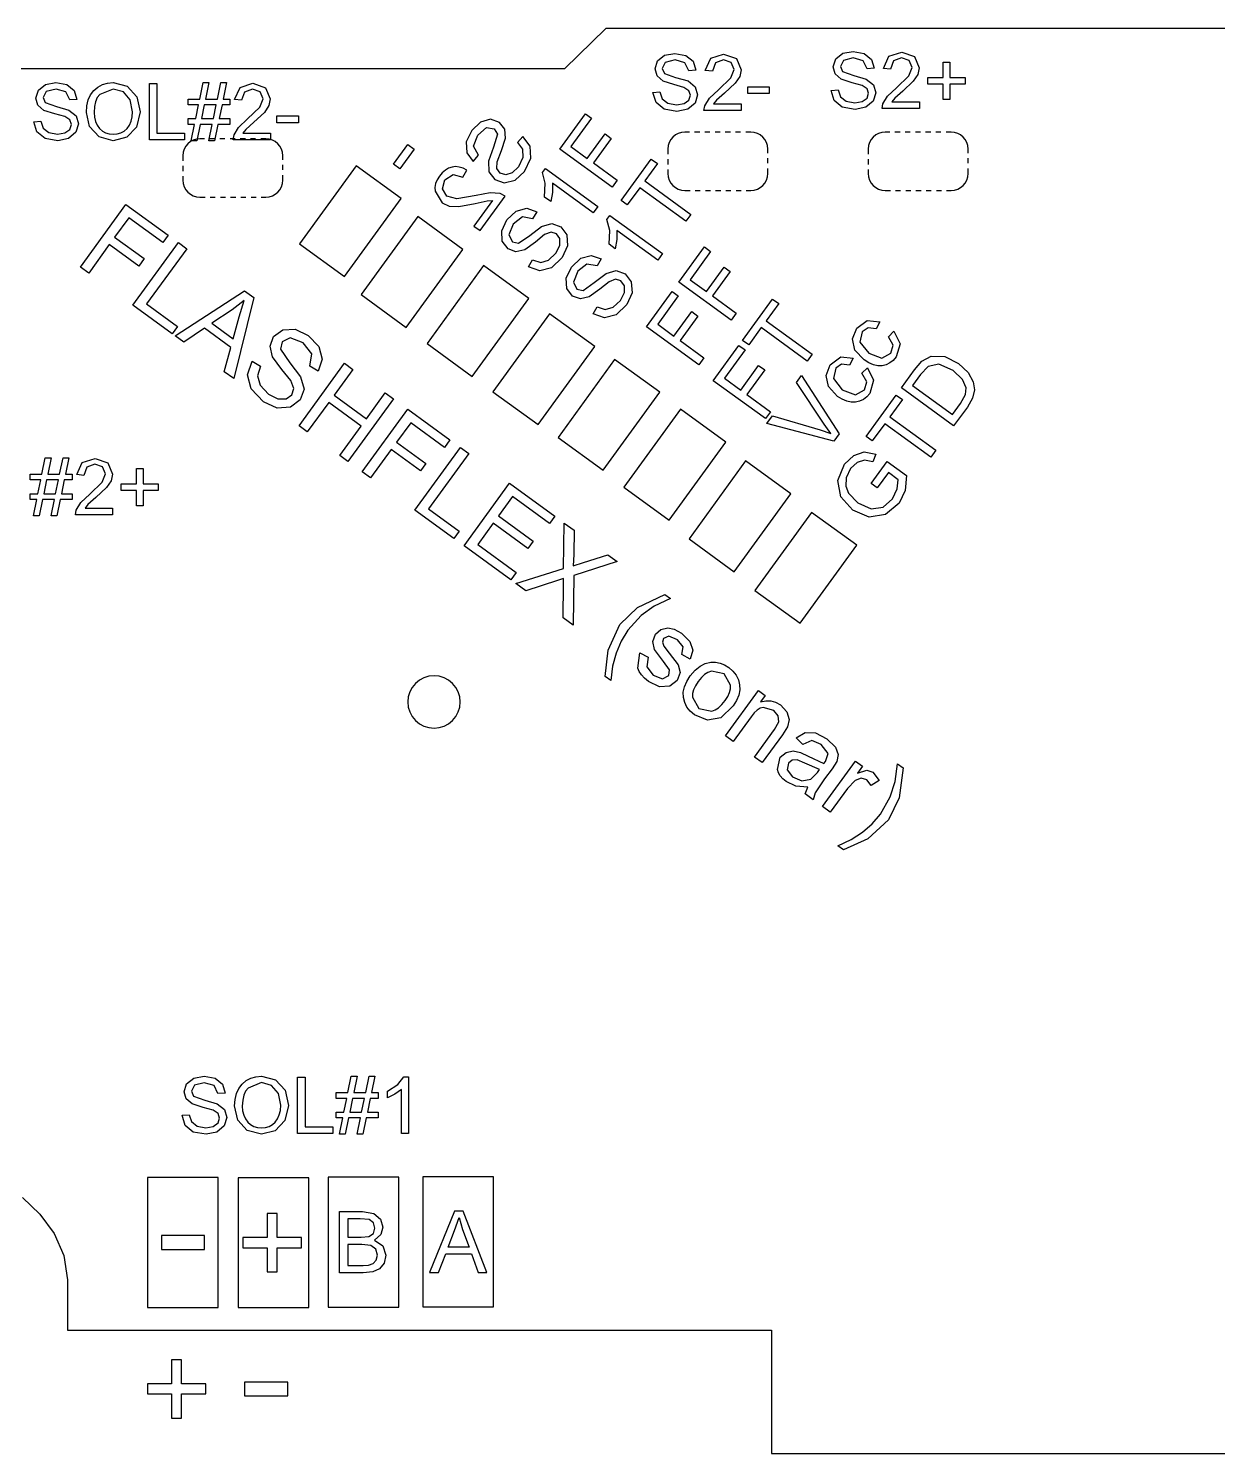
# Model space of a CAD drawing. Extents: x -47.9 to 47.9, y -14.2 to 14.3.
# Drawn here: x -35.06 to -11.8, y -14.2 to 13.67 of the extents above; entities that cross this region are included whole.
import ezdxf

# ---------------------------------------------------------------- set-up
doc = ezdxf.new("R2010")
doc.units = 0
for name, pattern in [('NEW_LINE1', [0.2, 0.1, -0.1]), ('NEW_LINE5', [0.2, 0.1, -0.1]), ('NEW_LINE6', [0.2, 0.1, -0.1])]:
    doc.linetypes.add(name, pattern=pattern)
doc.layers.add('CAPA_1', color=7, linetype='CONTINUOUS')

msp = doc.modelspace()

# ---------------------------------------------------------------- linework, layer by layer
at = {"layer": 'CAPA_1', "color": 251}
for points in [[(16.6645, 13.6663), (-23.7652, 13.6663), (-24.576, 12.8772), (-41.6056, 12.8772)], [(-35.1718, -9.1869), (-34.8352, -9.514), (-34.5559, -9.8958), (-34.3653, -10.3258), (-34.2947, -10.7974), (-34.2947, -11.7863), (-20.5259, -11.7863), (-20.5259, -14.1952), (43.7754, -14.1952)]]:
    msp.add_lwpolyline(points, dxfattribs=at)
at = {"layer": 'CAPA_1', "color": 254}
for points in [[(-22.8431, 12.4153), (-22.7065, 12.4276), (-22.6612, 12.2915), (-22.5507, 12.2056), (-22.3821, 12.1728), (-22.2353, 12.1976), (-22.1406, 12.2659), (-22.1094, 12.3601), (-22.1393, 12.4501), (-22.2383, 12.5148), (-22.434, 12.5683), (-22.6461, 12.6369), (-22.763, 12.7394), (-22.8017, 12.8763), (-22.7543, 13.0321), (-22.6164, 13.1421), (-22.4149, 13.1797), (-22.1995, 13.1403), (-22.0559, 13.0244), (-22.002, 12.8512), (-22.1416, 12.8405), (-22.2176, 12.9976), (-22.4092, 13.0508), (-22.6016, 13.0024), (-22.662, 12.8858), (-22.6193, 12.7883), (-22.4, 12.71), (-22.1567, 12.6399), (-22.0153, 12.5281), (-21.9697, 12.3723), (-22.0199, 12.2073), (-22.1639, 12.0869), (-22.3755, 12.0439), (-22.6249, 12.0874), (-22.7827, 12.2181), (-22.8431, 12.4153)], [(-21.1178, 12.1912), (-21.1178, 12.0623), (-21.8454, 12.0623), (-21.8295, 12.1562), (-21.7397, 12.3023), (-21.5632, 12.468), (-21.3212, 12.7008), (-21.2575, 12.8635), (-21.3151, 12.9988), (-21.4652, 13.0538), (-21.6218, 12.9955), (-21.6812, 12.8344), (-21.8193, 12.8482), (-21.7121, 13.0845), (-21.4622, 13.1659), (-21.2117, 13.0781), (-21.1194, 12.8604), (-21.1465, 12.7307), (-21.236, 12.5962), (-21.444, 12.4028), (-21.6003, 12.2644), (-21.6574, 12.1912), (-21.1178, 12.1912)], [(-19.3574, 12.4542), (-19.2208, 12.4665), (-19.1755, 12.3304), (-19.065, 12.2445), (-18.8964, 12.2117), (-18.7496, 12.2365), (-18.6549, 12.3048), (-18.6237, 12.399), (-18.6536, 12.489), (-18.7526, 12.5537), (-18.9483, 12.6072), (-19.1604, 12.6758), (-19.2773, 12.7783), (-19.316, 12.9152), (-19.2686, 13.071), (-19.1307, 13.181), (-18.9292, 13.2186), (-18.7138, 13.1792), (-18.5702, 13.0633), (-18.5163, 12.8901), (-18.6559, 12.8794), (-18.7319, 13.0365), (-18.9235, 13.0897), (-19.1159, 13.0413), (-19.1763, 12.9247), (-19.1336, 12.8272), (-18.9143, 12.7489), (-18.671, 12.6788), (-18.5296, 12.567), (-18.484, 12.4112), (-18.5342, 12.2462), (-18.6782, 12.1258), (-18.8898, 12.0828), (-19.1392, 12.1263), (-19.297, 12.257), (-19.3574, 12.4542)], [(-17.6321, 12.2301), (-17.6321, 12.1012), (-18.3597, 12.1012), (-18.3438, 12.1951), (-18.254, 12.3412), (-18.0775, 12.5069), (-17.8355, 12.7397), (-17.7718, 12.9024), (-17.8294, 13.0377), (-17.9795, 13.0927), (-18.1361, 13.0344), (-18.1955, 12.8733), (-18.3336, 12.8871), (-18.2264, 13.1234), (-17.9765, 13.2048), (-17.726, 13.117), (-17.6337, 12.8993), (-17.6608, 12.7696), (-17.7503, 12.6351), (-17.9583, 12.4417), (-18.1146, 12.3033), (-18.1717, 12.2301), (-17.6321, 12.2301)], [(-17.1652, 12.2792), (-17.1652, 12.5801), (-17.4645, 12.5801), (-17.4645, 12.706), (-17.1652, 12.706), (-17.1652, 13.0053), (-17.0378, 13.0053), (-17.0378, 12.706), (-16.7385, 12.706), (-16.7385, 12.5801), (-17.0378, 12.5801), (-17.0378, 12.2792), (-17.1652, 12.2792)], [(-34.9525, 11.8442), (-34.8159, 11.8565), (-34.7706, 11.7204), (-34.6601, 11.6345), (-34.4915, 11.6017), (-34.3447, 11.6265), (-34.25, 11.6948), (-34.2188, 11.789), (-34.2487, 11.879), (-34.3477, 11.9437), (-34.5434, 11.9972), (-34.7555, 12.0658), (-34.8724, 12.1683), (-34.9111, 12.3052), (-34.8637, 12.461), (-34.7258, 12.571), (-34.5243, 12.6086), (-34.3089, 12.5692), (-34.1653, 12.4533), (-34.1114, 12.2801), (-34.251, 12.2694), (-34.327, 12.4265), (-34.5186, 12.4797), (-34.711, 12.4313), (-34.7714, 12.3147), (-34.7287, 12.2172), (-34.5094, 12.1389), (-34.2661, 12.0688), (-34.1247, 11.957), (-34.0791, 11.8012), (-34.1293, 11.6362), (-34.2733, 11.5158), (-34.4849, 11.4728), (-34.7343, 11.5163), (-34.8921, 11.647), (-34.9525, 11.8442)], [(-33.9256, 12.0261), (-33.9164, 12.1553), (-33.8888, 12.2698), (-33.8428, 12.3694), (-33.7785, 12.4541), (-33.6997, 12.5217), (-33.6103, 12.57), (-33.5101, 12.599), (-33.3992, 12.6086), (-33.1247, 12.536), (-32.9384, 12.3333), (-32.8742, 12.0389), (-32.9418, 11.7401), (-33.1328, 11.5406), (-33.3999, 11.4728), (-33.6775, 11.5477), (-33.8627, 11.7521), (-33.9256, 12.0261)], [(-32.6934, 11.4912), (-32.6934, 12.5902), (-32.5475, 12.5902), (-32.5475, 11.6201), (-32.0073, 11.6201), (-32.0073, 11.4912), (-32.6934, 11.4912)], [(-31.875, 11.4728), (-31.8097, 11.792), (-31.9364, 11.792), (-31.9364, 11.9041), (-31.787, 11.9041), (-31.7314, 12.1758), (-31.9364, 12.1758), (-31.9364, 12.2878), (-31.7087, 12.2878), (-31.6432, 12.6086), (-31.5306, 12.6086), (-31.5961, 12.2878), (-31.362, 12.2878), (-31.2966, 12.6086), (-31.1842, 12.6086), (-31.2497, 12.2878), (-31.1198, 12.2878), (-31.1198, 12.1758), (-31.2725, 12.1758), (-31.328, 11.9041), (-31.1198, 11.9041), (-31.1198, 11.792), (-31.3508, 11.792), (-31.416, 11.4728), (-31.5286, 11.4728), (-31.4633, 11.792), (-31.6974, 11.792), (-31.7627, 11.4728), (-31.875, 11.4728)], [(-30.3259, 11.6201), (-30.3259, 11.4912), (-31.0535, 11.4912), (-31.0376, 11.5851), (-30.9478, 11.7312), (-30.7713, 11.8969), (-30.5293, 12.1297), (-30.4656, 12.2924), (-30.5232, 12.4277), (-30.6733, 12.4827), (-30.8299, 12.4244), (-30.8893, 12.2633), (-31.0274, 12.2771), (-30.9202, 12.5134), (-30.6703, 12.5948), (-30.4198, 12.507), (-30.3275, 12.2893), (-30.3546, 12.1596), (-30.4441, 12.0251), (-30.6521, 11.8317), (-30.8084, 11.6933), (-30.8655, 11.6201), (-30.3259, 11.6201)], [(-33.7752, 12.0236), (-33.7685, 11.9297), (-33.7485, 11.8463), (-33.7152, 11.7735), (-33.6685, 11.7112), (-33.6118, 11.6613), (-33.5482, 11.6257), (-33.4779, 11.6042), (-33.4007, 11.5971), (-33.3223, 11.6043), (-33.2511, 11.6259), (-33.1872, 11.6619), (-33.1305, 11.7122), (-33.0842, 11.7758), (-33.0511, 11.8515), (-33.0312, 11.9393), (-33.0246, 12.0392), (-33.0699, 12.273), (-33.2024, 12.4277), (-33.3984, 12.4827), (-33.6639, 12.3768), (-33.7126, 12.315), (-33.7474, 12.2356), (-33.7682, 12.1385), (-33.7752, 12.0236)], [(-20.9886, 12.3923), (-20.9886, 12.5274), (-20.5711, 12.5274), (-20.5711, 12.3923), (-20.9886, 12.3923)], [(-31.6747, 11.9041), (-31.4406, 11.9041), (-31.3851, 12.1758), (-31.6191, 12.1758), (-31.6747, 11.9041)], [(-30.1967, 11.8212), (-30.1967, 11.9563), (-29.7792, 11.9563), (-29.7792, 11.8212), (-30.1967, 11.8212)], [(-28.971, -10.6623), (-28.971, -9.4649), (-28.5217, -9.4649), (-28.3015, -9.5011), (-28.1719, -9.6131), (-28.1248, -9.7712), (-28.1663, -9.9156), (-28.2917, -10.0251), (-28.1248, -10.1338), (-28.0662, -10.315), (-28.1019, -10.4716), (-28.1897, -10.5831), (-28.3207, -10.6422), (-28.5142, -10.6623), (-28.971, -10.6623)], [(-26.0939, -10.6556), (-26.5532, -9.4582), (-26.7275, -9.4582), (-27.215, -10.6556), (-27.0346, -10.6556), (-26.8961, -10.2927), (-26.3919, -10.2927), (-26.262, -10.6556), (-26.0939, -10.6556)], [(-28.8121, -9.9683), (-28.5532, -9.9683), (-28.4021, -9.9543), (-28.311, -9.8944), (-28.2803, -9.7896), (-28.309, -9.6845), (-28.3907, -9.6221), (-28.5727, -9.6053), (-28.8121, -9.6053), (-28.8121, -9.9683)], [(-26.4384, -10.1639), (-26.8465, -10.1639), (-26.7216, -9.8319), (-26.6357, -9.5819), (-26.5697, -9.8124), (-26.4384, -10.1639)], [(-28.8121, -10.5218), (-28.5139, -10.5218), (-28.4057, -10.516), (-28.3143, -10.4834), (-28.2538, -10.4165), (-28.2301, -10.3153), (-28.2647, -10.1985), (-28.36, -10.1288), (-28.5351, -10.1087), (-28.8121, -10.1087), (-28.8121, -10.5218)]]:
    msp.add_lwpolyline(points, close=True, dxfattribs=at)
at = {"layer": 'CAPA_1'}
for points in [[(-23.6437, 10.5663), (-24.6655, 11.3087), (-24.1647, 11.998), (-24.0448, 11.9109), (-24.4471, 11.3572), (-24.1288, 11.1259), (-23.7804, 11.6054), (-23.6606, 11.5184), (-24.009, 11.0389), (-23.5452, 10.7019), (-23.6437, 10.5663)], [(-25.3874, 11.5566), (-25.4911, 11.4379), (-25.3952, 11.3038), (-25.3899, 11.143), (-25.4734, 10.9642), (-25.5956, 10.8445), (-25.723, 10.8026), (-25.8317, 10.8371), (-25.8952, 10.9258), (-25.8885, 11.0616), (-25.806, 11.2796), (-25.7265, 11.5231), (-25.7429, 11.7011), (-25.8441, 11.8294), (-26.0209, 11.8906), (-26.2162, 11.8368), (-26.3874, 11.6747), (-26.4962, 11.4479), (-26.4854, 11.2362), (-26.3609, 11.069), (-26.2565, 11.1917), (-26.3512, 11.3684), (-26.2713, 11.5825), (-26.0964, 11.7286), (-25.9472, 11.7059), (-25.8854, 11.6004), (-25.9607, 11.3437), (-26.0599, 11.0702), (-26.0515, 10.8631), (-25.9374, 10.7156), (-25.7502, 10.6507), (-25.5408, 10.7032), (-25.3579, 10.8709), (-25.2299, 11.1322), (-25.2448, 11.3672), (-25.3874, 11.5566)], [(-27.793, 10.9211), (-27.9187, 11.0124), (-27.6367, 11.4005), (-27.511, 11.3093), (-27.793, 10.9211)], [(-27.7682, 10.3405), (-28.6509, 10.9818), (-29.7586, 9.4572), (-28.8759, 8.8159), (-27.7682, 10.3405)], [(-26.3444, 9.8013), (-26.2245, 9.7142), (-25.7331, 10.3905), (-25.8311, 10.4392), (-26.0276, 10.4544), (-26.3009, 10.4023), (-26.6808, 10.3346), (-26.8751, 10.3853), (-26.9621, 10.5302), (-26.9118, 10.7069), (-26.7518, 10.8131), (-26.5618, 10.7594), (-26.4813, 10.8972), (-26.5572, 10.9352), (-26.6313, 10.9579), (-26.7034, 10.9652), (-26.7736, 10.9572), (-26.8408, 10.9342), (-26.9039, 10.897), (-26.9629, 10.8455), (-27.0179, 10.7798), (-27.0635, 10.7064), (-27.0934, 10.6332), (-27.1074, 10.5603), (-27.1055, 10.4877), (-26.9656, 10.2547), (-26.8267, 10.1924), (-26.641, 10.1847), (-26.3208, 10.2474), (-26.0865, 10.2992), (-25.98, 10.3029), (-26.3444, 9.8013)], [(-23.9196, 10.1865), (-24.0109, 10.0609), (-24.8105, 10.6418), (-24.8103, 10.4601), (-24.8417, 10.2808), (-24.9629, 10.3689), (-24.9491, 10.6401), (-25.0043, 10.851), (-24.9456, 10.9319), (-23.9196, 10.1865)], [(-22.1984, 9.8969), (-23.1003, 10.5522), (-23.345, 10.2154), (-23.4649, 10.3025), (-22.8771, 11.1116), (-22.7572, 11.0245), (-23.0019, 10.6877), (-22.1, 10.0324), (-22.1984, 9.8969)], [(-34.043, 9.0023), (-33.1531, 10.2272), (-32.3269, 9.6269), (-32.4313, 9.4832), (-33.095, 9.9654), (-33.3722, 9.5839), (-32.7975, 9.1663), (-32.9019, 9.0226), (-33.4766, 9.4402), (-33.8805, 8.8842), (-34.043, 9.0023)], [(-25.2773, 9.0079), (-25.1965, 9.1432), (-25.0393, 9.0934), (-24.8847, 9.1381), (-24.7404, 9.2727), (-24.6643, 9.4259), (-24.6639, 9.5601), (-24.7303, 9.6527), (-24.8343, 9.6858), (-24.9614, 9.6374), (-25.1432, 9.4916), (-25.3502, 9.3407), (-25.5246, 9.3014), (-25.6779, 9.3579), (-25.7907, 9.5071), (-25.7999, 9.7096), (-25.6987, 9.9224), (-25.5165, 10.096), (-25.3119, 10.1512), (-25.1144, 10.0844), (-25.1988, 9.9472), (-25.3961, 9.9827), (-25.5751, 9.8405), (-25.66, 9.6291), (-25.5923, 9.4941), (-25.4728, 9.468), (-25.252, 9.6189), (-25.0225, 9.7978), (-24.823, 9.8538), (-24.6474, 9.7909), (-24.5279, 9.6328), (-24.5131, 9.4175), (-24.6161, 9.1917), (-24.825, 8.9893), (-25.0531, 8.9308), (-25.2773, 9.0079)], [(-26.5613, 9.3467), (-27.444, 9.988), (-28.5518, 8.4634), (-27.669, 7.822), (-26.5613, 9.3467)], [(-22.6579, 9.2644), (-22.7492, 9.1388), (-23.5488, 9.7198), (-23.5486, 9.538), (-23.58, 9.3587), (-23.7012, 9.4468), (-23.6874, 9.718), (-23.7427, 9.929), (-23.6839, 10.0099), (-22.6579, 9.2644)], [(-33.0135, 8.2543), (-32.1236, 9.4791), (-31.9612, 9.3611), (-32.7467, 8.2799), (-32.1445, 7.8425), (-32.2489, 7.6988), (-33.0135, 8.2543)], [(-24.0156, 8.0858), (-23.9348, 8.2211), (-23.7776, 8.1714), (-23.623, 8.216), (-23.4788, 8.3506), (-23.4027, 8.5039), (-23.4022, 8.638), (-23.4687, 8.7307), (-23.5726, 8.7637), (-23.6997, 8.7154), (-23.8816, 8.5695), (-24.0886, 8.4187), (-24.2629, 8.3793), (-24.4162, 8.4358), (-24.5291, 8.5851), (-24.5382, 8.7875), (-24.437, 9.0004), (-24.2549, 9.174), (-24.0503, 9.2291), (-23.8527, 9.1623), (-23.9371, 9.0252), (-24.1345, 9.0607), (-24.3134, 8.9185), (-24.3983, 8.707), (-24.3306, 8.572), (-24.2112, 8.5459), (-23.9904, 8.6969), (-23.7608, 8.8757), (-23.5613, 8.9317), (-23.3857, 8.8688), (-23.2662, 8.7108), (-23.2514, 8.4955), (-23.3544, 8.2697), (-23.5633, 8.0672), (-23.7915, 8.0087), (-24.0156, 8.0858)], [(-21.3132, 7.9638), (-22.335, 8.7062), (-21.8342, 9.3955), (-21.7143, 9.3084), (-22.1166, 8.7547), (-21.7983, 8.5235), (-21.45, 9.003), (-21.3301, 8.9159), (-21.6785, 8.4364), (-21.2147, 8.0994), (-21.3132, 7.9638)], [(-25.2719, 8.3897), (-26.1546, 9.031), (-27.2623, 7.5063), (-26.3796, 6.865), (-25.2719, 8.3897)], [(-32.1896, 7.6557), (-30.8298, 8.5392), (-30.6516, 8.4097), (-31.0429, 6.8226), (-31.2274, 6.9566), (-31.0994, 7.4307), (-31.6151, 7.8054), (-32.0177, 7.5308), (-32.1896, 7.6557)], [(-21.9465, 7.0922), (-22.9683, 7.8346), (-22.4675, 8.5239), (-22.3476, 8.4368), (-22.7499, 7.8831), (-22.4316, 7.6519), (-22.0833, 8.1314), (-21.9634, 8.0443), (-22.3118, 7.5648), (-21.848, 7.2278), (-21.9465, 7.0922)], [(-19.824, 7.162), (-20.7259, 7.8173), (-20.9705, 7.4805), (-21.0904, 7.5676), (-20.5026, 8.3767), (-20.3827, 8.2896), (-20.6274, 7.9528), (-19.7255, 7.2976), (-19.824, 7.162)], [(-31.4718, 7.9027), (-31.0543, 7.5994), (-30.9354, 8.0317), (-30.8374, 8.3513), (-31.0763, 8.1646), (-31.4718, 7.9027)], [(-23.9823, 7.4473), (-24.8651, 8.0886), (-25.9728, 6.564), (-25.0901, 5.9227), (-23.9823, 7.4473)], [(-18.237, 7.6381), (-18.1307, 7.7485), (-18.0076, 7.5013), (-18.0844, 7.245), (-18.143, 7.1774), (-18.2087, 7.1262), (-18.2812, 7.0915), (-18.3608, 7.0732), (-18.445, 7.0727), (-18.5316, 7.0916), (-18.6205, 7.1298), (-18.7117, 7.1873), (-18.8924, 7.3793), (-18.939, 7.5977), (-18.8558, 7.8068), (-18.6518, 7.9595), (-18.4073, 7.932), (-18.4769, 7.7972), (-18.6341, 7.8169), (-18.7494, 7.7372), (-18.7938, 7.5336), (-18.622, 7.3183), (-18.3641, 7.2182), (-18.1882, 7.3182), (-18.1438, 7.4745), (-18.237, 7.6381)], [(-30.6814, 7.1611), (-30.5191, 7.0642), (-30.5789, 6.8759), (-30.5253, 6.6906), (-30.364, 6.5175), (-30.1803, 6.4263), (-30.0194, 6.4258), (-29.9084, 6.5054), (-29.8688, 6.6301), (-29.9268, 6.7823), (-30.1016, 7.0004), (-30.2825, 7.2485), (-30.3297, 7.4575), (-30.2619, 7.6413), (-30.083, 7.7766), (-29.8402, 7.7876), (-29.5851, 7.6663), (-29.377, 7.448), (-29.3109, 7.2025), (-29.3909, 6.9659), (-29.5553, 7.067), (-29.5129, 7.3036), (-29.6833, 7.518), (-29.9369, 7.6199), (-30.0986, 7.5388), (-30.1299, 7.3956), (-29.9489, 7.1308), (-29.7345, 6.8557), (-29.6674, 6.6166), (-29.7428, 6.406), (-29.9323, 6.2627), (-30.1904, 6.2451), (-30.461, 6.3685), (-30.7037, 6.6189), (-30.7738, 6.8924), (-30.6814, 7.1611)], [(-20.6408, 6.0378), (-21.6626, 6.7802), (-21.1618, 7.4694), (-21.0419, 7.3823), (-21.4442, 6.8286), (-21.1259, 6.5974), (-20.7776, 7.0769), (-20.6577, 6.9899), (-21.0061, 6.5104), (-20.5423, 6.1734), (-20.6408, 6.0378)], [(-18.7555, 6.9245), (-18.6492, 7.0349), (-18.5261, 6.7877), (-18.6029, 6.5314), (-18.6615, 6.4638), (-18.7272, 6.4126), (-18.7997, 6.3779), (-18.8793, 6.3596), (-18.9635, 6.3591), (-19.0501, 6.378), (-19.139, 6.4162), (-19.2302, 6.4737), (-19.4109, 6.6657), (-19.4575, 6.8841), (-19.3743, 7.0932), (-19.1703, 7.2459), (-18.9258, 7.2184), (-18.9954, 7.0836), (-19.1526, 7.1033), (-19.2679, 7.0236), (-19.3123, 6.82), (-19.1405, 6.6047), (-18.8826, 6.5046), (-18.7067, 6.6046), (-18.6623, 6.7609), (-18.7555, 6.9245)], [(-16.9614, 5.8952), (-17.9831, 6.6375), (-17.7274, 6.9896), (-17.5806, 7.1609), (-17.3986, 7.2576), (-17.1362, 7.2516), (-16.8639, 7.1151), (-16.6775, 6.9382), (-16.5791, 6.7603), (-16.5544, 6.6), (-16.5915, 6.4408), (-16.6935, 6.2638), (-16.9614, 5.8952)], [(-29.7663, 5.8952), (-28.8764, 7.12), (-28.7139, 7.0019), (-29.0806, 6.4973), (-28.4477, 6.0374), (-28.081, 6.5421), (-27.9185, 6.424), (-28.8084, 5.1992), (-28.9709, 5.3172), (-28.5521, 5.8938), (-29.185, 6.3536), (-29.6038, 5.7771), (-29.7663, 5.8952)], [(-22.7094, 6.5547), (-23.5921, 7.196), (-24.6998, 5.6713), (-23.8171, 5.03), (-22.7094, 6.5547)], [(-16.9827, 6.1179), (-16.8244, 6.3357), (-16.7281, 6.5078), (-16.7147, 6.6379), (-16.79, 6.8068), (-16.9677, 6.9769), (-17.2527, 7.1036), (-17.4611, 7.0599), (-17.609, 6.9003), (-17.7647, 6.686), (-16.9827, 6.1179)], [(-19.3044, 5.5988), (-20.6131, 5.9463), (-20.5067, 6.0929), (-19.5712, 5.8188), (-19.3652, 5.7509), (-19.4924, 5.9273), (-20.0349, 6.7422), (-19.9347, 6.8801), (-19.2023, 5.7394), (-19.3044, 5.5988)], [(-17.4059, 5.2834), (-18.3078, 5.9386), (-18.5525, 5.6018), (-18.6724, 5.6889), (-18.0846, 6.498), (-17.9647, 6.4109), (-18.2094, 6.0741), (-17.3075, 5.4189), (-17.4059, 5.2834)], [(-28.5292, 4.9963), (-27.6393, 6.2212), (-26.8131, 5.6209), (-26.9175, 5.4772), (-27.5812, 5.9594), (-27.8584, 5.5779), (-27.2837, 5.1603), (-27.3881, 5.0166), (-27.9628, 5.4342), (-28.3667, 4.8782), (-28.5292, 4.9963)], [(-21.4198, 5.5792), (-22.3026, 6.2206), (-23.4103, 4.6959), (-22.5276, 4.0546), (-21.4198, 5.5792)], [(-27.4997, 4.2483), (-26.6098, 5.4731), (-26.4474, 5.3551), (-27.2329, 4.2739), (-26.6307, 3.8365), (-26.7351, 3.6928), (-27.4997, 4.2483)], [(-18.4548, 4.683), (-18.5746, 4.77), (-18.2604, 5.2025), (-17.8818, 4.9274), (-17.9117, 4.6351), (-18.0296, 4.3887), (-18.2929, 4.162), (-18.6139, 4.1118), (-18.9318, 4.2469), (-19.1651, 4.5116), (-19.2264, 4.8302), (-19.0932, 5.1455), (-18.9118, 5.3196), (-18.7101, 5.3874), (-18.4864, 5.3431), (-18.5417, 5.1968), (-18.706, 5.2289), (-18.8481, 5.1833), (-18.9772, 5.0622), (-19.0652, 4.8816), (-19.0698, 4.7185), (-19.0154, 4.5809), (-18.8378, 4.3922), (-18.5745, 4.2726), (-18.3384, 4.31), (-18.1551, 4.4682), (-18.0647, 4.6641), (-18.0455, 4.8435), (-18.237, 4.9827), (-18.4548, 4.683)], [(-20.1469, 4.5708), (-21.0296, 5.2122), (-22.1373, 3.6875), (-21.2546, 3.0462), (-20.1469, 4.5708)], [(-26.5381, 3.5497), (-25.6482, 4.7745), (-24.7638, 4.132), (-24.8682, 3.9883), (-25.5901, 4.5128), (-25.8635, 4.1364), (-25.1877, 3.6454), (-25.2921, 3.5018), (-25.9679, 3.9927), (-26.2712, 3.5753), (-25.5202, 3.0296), (-25.6246, 2.886), (-26.5381, 3.5497)], [(-18.8575, 3.5623), (-19.7402, 4.2036), (-20.8479, 2.679), (-19.9652, 2.0376), (-18.8575, 3.5623)], [(-25.5248, 2.8134), (-24.5898, 3.1051), (-24.5785, 3.9973), (-24.3855, 3.8571), (-24.3898, 3.3815), (-24.401, 3.1618), (-24.2042, 3.2275), (-23.7229, 3.3757), (-23.5452, 3.2466), (-24.3936, 2.9734), (-24.4026, 1.9981), (-24.6016, 2.1427), (-24.5933, 2.804), (-24.5897, 2.9146), (-24.711, 2.8712), (-25.3301, 2.672), (-25.5248, 2.8134)], [(-23.7765, 0.9944), (-23.7198, 1.5143), (-23.4889, 2.0125), (-23.1482, 2.3466), (-22.6107, 2.599), (-22.5029, 2.5207), (-22.8169, 2.3698), (-23.0716, 2.1877), (-23.3356, 1.8999), (-23.4658, 1.6878), (-23.5647, 1.4531), (-23.6324, 1.1959), (-23.6687, 0.9161), (-23.7765, 0.9944)], [(-23.1006, 1.4573), (-22.9343, 1.3731), (-22.9641, 1.1851), (-22.8385, 1.0212), (-22.6536, 0.9512), (-22.5315, 1.0137), (-22.5183, 1.1267), (-22.6353, 1.2895), (-22.812, 1.5278), (-22.8473, 1.6824), (-22.7942, 1.825), (-22.6874, 1.9151), (-22.5526, 1.9453), (-22.4254, 1.9194), (-22.2827, 1.8432), (-22.1216, 1.6799), (-22.0642, 1.5137), (-22.1128, 1.3382), (-22.2748, 1.4245), (-22.2541, 1.5749), (-22.3613, 1.7121), (-22.5335, 1.785), (-22.636, 1.737), (-22.656, 1.6709), (-22.6275, 1.5893), (-22.5228, 1.4544), (-22.351, 1.2233), (-22.3089, 1.0726), (-22.3662, 0.9176), (-22.5126, 0.8084), (-22.7137, 0.7977), (-22.9274, 0.8976), (-23.0055, 0.9612), (-23.0668, 1.0262), (-23.1113, 1.0928), (-23.1391, 1.1608), (-23.1006, 1.4573)], [(-22.1119, 1.0121), (-22.0198, 1.1209), (-21.9221, 1.2013), (-21.8189, 1.2533), (-21.7101, 1.2769), (-21.6185, 1.2761), (-21.5296, 1.2585), (-21.4432, 1.2239), (-21.3595, 1.1725), (-21.2777, 1.1016), (-21.2151, 1.0218), (-21.1717, 0.9331), (-21.1474, 0.8354), (-21.1442, 0.7331), (-21.1639, 0.6299), (-21.2063, 0.5257), (-21.2715, 0.4207), (-21.5181, 0.1891), (-21.7784, 0.1456), (-22.0319, 0.247), (-22.1152, 0.3189), (-22.1788, 0.3992), (-22.2226, 0.4879), (-22.2466, 0.5852), (-22.2488, 0.6879), (-22.2271, 0.7933), (-22.1814, 0.9014), (-22.1119, 1.0121)], [(-27.1257, 1.012), (-27.2257, 1.0022), (-27.3219, 0.973), (-27.4105, 0.9256), (-27.4882, 0.8619), (-27.5519, 0.7842), (-27.5993, 0.6956), (-27.6285, 0.5994), (-27.6383, 0.4994), (-27.6285, 0.3994), (-27.5993, 0.3032), (-27.5519, 0.2146), (-27.4882, 0.1369), (-27.4105, 0.0732), (-27.3219, 0.0258), (-27.2257, -0.0034), (-27.1257, -0.0132), (-27.0257, -0.0034), (-26.9295, 0.0258), (-26.8409, 0.0732), (-26.7632, 0.1369), (-26.6995, 0.2146), (-26.6521, 0.3032), (-26.6229, 0.3994), (-26.6131, 0.4994), (-26.6229, 0.5994), (-26.6521, 0.6956), (-26.6995, 0.7842), (-26.7632, 0.8619), (-26.8409, 0.9256), (-26.9295, 0.973), (-27.0257, 1.0022)], [(-21.9582, 0.9), (-22.0115, 0.8169), (-22.0477, 0.7377), (-22.0668, 0.6626), (-22.0687, 0.5914), (-21.9424, 0.3702), (-21.694, 0.3195), (-21.6264, 0.3439), (-21.5601, 0.3862), (-21.495, 0.4465), (-21.4312, 0.5246), (-21.3799, 0.6051), (-21.3452, 0.6825), (-21.3271, 0.7567), (-21.3256, 0.8277), (-21.4502, 1.0476), (-21.6992, 1.1), (-21.7663, 1.0761), (-21.8318, 1.0349), (-21.8957, 0.9762), (-21.9582, 0.9)], [(-21.4266, -0.1641), (-20.7816, 0.7237), (-20.6464, 0.6255), (-20.738, 0.4996), (-20.6377, 0.5236), (-20.5397, 0.5215), (-20.4441, 0.4935), (-20.3508, 0.4396), (-20.2243, 0.3037), (-20.1786, 0.155), (-20.2124, 0.0101), (-20.3103, -0.1422), (-20.7064, -0.6874), (-20.857, -0.578), (-20.465, -0.0385), (-20.3826, 0.1115), (-20.3919, 0.2294), (-20.4769, 0.3325), (-20.6866, 0.3917), (-20.7441, 0.3765), (-20.8029, 0.3413), (-20.8629, 0.2861), (-20.9241, 0.211), (-21.2761, -0.2734), (-21.4266, -0.1641)], [(-19.8145, -1.1655), (-20.049, -1.1489), (-20.2366, -1.0574), (-20.3023, -1.0029), (-20.3531, -0.9457), (-20.3889, -0.8856), (-20.4098, -0.8228), (-20.3563, -0.5836), (-20.2402, -0.4863), (-20.0998, -0.4567), (-19.9557, -0.4862), (-19.8053, -0.5609), (-19.4992, -0.7045), (-19.4699, -0.666), (-19.4189, -0.5058), (-19.5537, -0.3304), (-19.7379, -0.2536), (-19.9088, -0.3311), (-20.041, -0.2036), (-19.8638, -0.0989), (-19.6654, -0.1063), (-19.4407, -0.2216), (-19.2749, -0.3831), (-19.2192, -0.5264), (-19.2467, -0.6632), (-19.3397, -0.8069), (-19.4847, -1.0065), (-19.6677, -1.2782), (-19.7088, -1.4121), (-19.8662, -1.2977), (-19.8145, -1.1655)], [(-19.5841, -0.8231), (-19.8715, -0.7006), (-20.0249, -0.6349), (-20.1194, -0.6402), (-20.1923, -0.6962), (-20.219, -0.8288), (-20.1146, -0.9657), (-19.9322, -1.0403), (-19.7577, -1.0094), (-19.6248, -0.8773), (-19.5841, -0.8231)], [(-19.5256, -1.5452), (-18.8805, -0.6574), (-18.7453, -0.7556), (-18.8442, -0.8916), (-18.6578, -0.8366), (-18.5392, -0.8766), (-18.419, -1.0367), (-18.5735, -1.1366), (-18.6606, -1.0262), (-18.7702, -0.9919), (-18.8855, -1.0336), (-19.038, -1.1907), (-19.375, -1.6546), (-19.5256, -1.5452)], [(-19.116, -2.3917), (-19.2237, -2.3134), (-18.9689, -2.1924), (-18.7452, -2.0486), (-18.5526, -1.8819), (-18.3911, -1.6925), (-18.2008, -1.3551), (-18.1053, -1.0569), (-18.0579, -0.7088), (-17.9502, -0.7871), (-18.0241, -1.3763), (-18.2365, -1.8036), (-18.6396, -2.1767), (-19.116, -2.3917)]]:
    msp.add_lwpolyline(points, close=True, dxfattribs=at)
at = {"layer": 'CAPA_1', "color": 251, "linetype": 'NEW_LINE1'}
msp.add_lwpolyline([(-30.415, 11.511), (-31.7045, 11.511), (-31.7713, 11.5042), (-31.8335, 11.4848), (-31.89, 11.4541), (-31.9392, 11.4134), (-31.9799, 11.3642), (-32.0106, 11.3077), (-32.03, 11.2455), (-32.0368, 11.1787), (-32.0368, 10.7001), (-32.03, 10.6333), (-32.0106, 10.5711), (-31.9799, 10.5146), (-31.9392, 10.4654), (-31.89, 10.4247), (-31.8335, 10.394), (-31.7713, 10.3746), (-31.7045, 10.3678), (-30.415, 10.3678), (-30.3483, 10.3746), (-30.286, 10.394), (-30.2296, 10.4247), (-30.1804, 10.4654), (-30.1397, 10.5146), (-30.109, 10.5711), (-30.0896, 10.6333), (-30.0828, 10.7001), (-30.0828, 11.1787), (-30.0896, 11.2455), (-30.109, 11.3077), (-30.1397, 11.3642), (-30.1804, 11.4134), (-30.2296, 11.4541), (-30.286, 11.4848), (-30.3483, 11.5042), (-30.415, 11.511)], close=True, dxfattribs=at)
at = {"layer": 'CAPA_1', "color": 251, "linetype": 'NEW_LINE6'}
msp.add_lwpolyline([(-20.9286, 11.6419), (-22.2181, 11.6419), (-22.2849, 11.6351), (-22.3471, 11.6157), (-22.4036, 11.585), (-22.4528, 11.5443), (-22.4935, 11.4951), (-22.5242, 11.4386), (-22.5436, 11.3764), (-22.5504, 11.3096), (-22.5504, 10.831), (-22.5436, 10.7642), (-22.5242, 10.7019), (-22.4935, 10.6455), (-22.4528, 10.5962), (-22.4036, 10.5555), (-22.3471, 10.5248), (-22.2849, 10.5054), (-22.2181, 10.4986), (-20.9286, 10.4986), (-20.8619, 10.5054), (-20.7996, 10.5248), (-20.7432, 10.5555), (-20.694, 10.5962), (-20.6533, 10.6455), (-20.6226, 10.7019), (-20.6032, 10.7642), (-20.5964, 10.831), (-20.5964, 11.3096), (-20.6032, 11.3764), (-20.6226, 11.4386), (-20.6533, 11.4951), (-20.694, 11.5443), (-20.7432, 11.585), (-20.7996, 11.6157), (-20.8619, 11.6351), (-20.9286, 11.6419)], close=True, dxfattribs=at)
at = {"layer": 'CAPA_1', "color": 251, "linetype": 'NEW_LINE5'}
msp.add_lwpolyline([(-17.01, 11.6419), (-18.2994, 11.6419), (-18.3662, 11.6351), (-18.4284, 11.6157), (-18.4849, 11.585), (-18.5341, 11.5443), (-18.5748, 11.4951), (-18.6055, 11.4386), (-18.6249, 11.3764), (-18.6317, 11.3096), (-18.6317, 10.831), (-18.6249, 10.7642), (-18.6055, 10.7019), (-18.5748, 10.6455), (-18.5341, 10.5962), (-18.4849, 10.5555), (-18.4284, 10.5248), (-18.3662, 10.5054), (-18.2994, 10.4986), (-17.01, 10.4986), (-16.9432, 10.5054), (-16.881, 10.5248), (-16.8245, 10.5555), (-16.7753, 10.5962), (-16.7346, 10.6455), (-16.7039, 10.7019), (-16.6845, 10.7642), (-16.6777, 10.831), (-16.6777, 11.3096), (-16.6845, 11.3764), (-16.7039, 11.4386), (-16.7346, 11.4951), (-16.7753, 11.5443), (-16.8245, 11.585), (-16.881, 11.6157), (-16.9432, 11.6351), (-17.01, 11.6419)], close=True, dxfattribs=at)
at = {"layer": 'CAPA_1', "color": 253}
for points in [[(-34.9608, 4.1387), (-34.8955, 4.4579), (-35.0222, 4.4579), (-35.0222, 4.57), (-34.8728, 4.57), (-34.8172, 4.8417), (-35.0222, 4.8417), (-35.0222, 4.9537), (-34.7945, 4.9537), (-34.729, 5.2745), (-34.6164, 5.2745), (-34.6819, 4.9537), (-34.4478, 4.9537), (-34.3824, 5.2745), (-34.27, 5.2745), (-34.3355, 4.9537), (-34.2056, 4.9537), (-34.2056, 4.8417), (-34.3583, 4.8417), (-34.4138, 4.57), (-34.2056, 4.57), (-34.2056, 4.4579), (-34.4366, 4.4579), (-34.5018, 4.1387), (-34.6144, 4.1387), (-34.5491, 4.4579), (-34.7832, 4.4579), (-34.8485, 4.1387), (-34.9608, 4.1387)], [(-33.4117, 4.286), (-33.4117, 4.1571), (-34.1393, 4.1571), (-34.1234, 4.251), (-34.0336, 4.3971), (-33.8571, 4.5628), (-33.6151, 4.7956), (-33.5514, 4.9583), (-33.609, 5.0936), (-33.7591, 5.1486), (-33.9157, 5.0903), (-33.9751, 4.9292), (-34.1132, 4.943), (-34.006, 5.1793), (-33.7561, 5.2607), (-33.5056, 5.1729), (-33.4133, 4.9552), (-33.4404, 4.8255), (-33.5299, 4.691), (-33.7379, 4.4976), (-33.8942, 4.3592), (-33.9513, 4.286), (-33.4117, 4.286)], [(-32.9448, 4.3351), (-32.9448, 4.636), (-33.2441, 4.636), (-33.2441, 4.7619), (-32.9448, 4.7619), (-32.9448, 5.0612), (-32.8174, 5.0612), (-32.8174, 4.7619), (-32.5181, 4.7619), (-32.5181, 4.636), (-32.8174, 4.636), (-32.8174, 4.3351), (-32.9448, 4.3351)], [(-34.7605, 4.57), (-34.5264, 4.57), (-34.4709, 4.8417), (-34.7049, 4.8417), (-34.7605, 4.57)], [(-32.0525, -7.5828), (-31.9159, -7.5705), (-31.8706, -7.7066), (-31.7601, -7.7925), (-31.5915, -7.8253), (-31.4447, -7.8005), (-31.35, -7.7322), (-31.3188, -7.638), (-31.3487, -7.548), (-31.4477, -7.4833), (-31.6434, -7.4298), (-31.8555, -7.3612), (-31.9724, -7.2587), (-32.0111, -7.1218), (-31.9637, -6.966), (-31.8258, -6.856), (-31.6243, -6.8184), (-31.4089, -6.8578), (-31.2653, -6.9737), (-31.2114, -7.1469), (-31.351, -7.1576), (-31.427, -7.0005), (-31.6186, -6.9473), (-31.811, -6.9957), (-31.8714, -7.1123), (-31.8287, -7.2098), (-31.6094, -7.2881), (-31.3661, -7.3582), (-31.2247, -7.47), (-31.1791, -7.6258), (-31.2293, -7.7908), (-31.3733, -7.9112), (-31.5849, -7.9542), (-31.8343, -7.9107), (-31.9921, -7.78), (-32.0525, -7.5828)], [(-31.0256, -7.4009), (-31.0164, -7.2717), (-30.9888, -7.1572), (-30.9428, -7.0576), (-30.8785, -6.9729), (-30.7997, -6.9053), (-30.7103, -6.857), (-30.6101, -6.828), (-30.4992, -6.8184), (-30.2247, -6.891), (-30.0384, -7.0937), (-29.9742, -7.3881), (-30.0418, -7.6869), (-30.2328, -7.8864), (-30.4999, -7.9542), (-30.7775, -7.8793), (-30.9627, -7.6749), (-31.0256, -7.4009)], [(-30.8752, -7.4034), (-30.8685, -7.4973), (-30.8485, -7.5807), (-30.8152, -7.6535), (-30.7685, -7.7158), (-30.7118, -7.7657), (-30.6482, -7.8014), (-30.5779, -7.8228), (-30.5007, -7.8299), (-30.4223, -7.8227), (-30.3511, -7.8011), (-30.2872, -7.7651), (-30.2305, -7.7148), (-30.1842, -7.6512), (-30.1511, -7.5755), (-30.1312, -7.4877), (-30.1246, -7.3878), (-30.1699, -7.154), (-30.3024, -6.9993), (-30.4984, -6.9443), (-30.7639, -7.0502), (-30.8126, -7.112), (-30.8474, -7.1914), (-30.8682, -7.2885), (-30.8752, -7.4034)], [(-29.7934, -7.9358), (-29.7934, -6.8368), (-29.6475, -6.8368), (-29.6475, -7.8069), (-29.1073, -7.8069), (-29.1073, -7.9358), (-29.7934, -7.9358)], [(-28.975, -7.9542), (-28.9097, -7.635), (-29.0364, -7.635), (-29.0364, -7.5229), (-28.887, -7.5229), (-28.8314, -7.2512), (-29.0364, -7.2512), (-29.0364, -7.1392), (-28.8087, -7.1392), (-28.7432, -6.8184), (-28.6306, -6.8184), (-28.6961, -7.1392), (-28.462, -7.1392), (-28.3966, -6.8184), (-28.2842, -6.8184), (-28.3497, -7.1392), (-28.2198, -7.1392), (-28.2198, -7.2512), (-28.3725, -7.2512), (-28.428, -7.5229), (-28.2198, -7.5229), (-28.2198, -7.635), (-28.4508, -7.635), (-28.516, -7.9542), (-28.6286, -7.9542), (-28.5633, -7.635), (-28.7974, -7.635), (-28.8627, -7.9542), (-28.975, -7.9542)], [(-27.627, -7.9358), (-27.7621, -7.9358), (-27.7621, -7.0757), (-27.89, -7.1689), (-28.0322, -7.2384), (-28.0322, -7.108), (-27.8342, -6.979), (-27.714, -6.8322), (-27.627, -6.8322), (-27.627, -7.9358)], [(-28.7747, -7.5229), (-28.5406, -7.5229), (-28.4851, -7.2512), (-28.7191, -7.2512), (-28.7747, -7.5229)], [(-30.1912, -10.6445), (-30.1912, -10.1716), (-29.7207, -10.1716), (-29.7207, -9.9738), (-30.1912, -9.9738), (-30.1912, -9.5033), (-30.3914, -9.5033), (-30.3914, -9.9738), (-30.8619, -9.9738), (-30.8619, -10.1716), (-30.3914, -10.1716), (-30.3914, -10.6445), (-30.1912, -10.6445)], [(-30.1912, -10.6445), (-30.1912, -10.1716), (-29.7207, -10.1716), (-29.7207, -9.9738), (-30.1912, -9.9738), (-30.1912, -9.5033), (-30.3914, -9.5033), (-30.3914, -9.9738), (-30.8619, -9.9738), (-30.8619, -10.1716), (-30.3914, -10.1716), (-30.3914, -10.6445), (-30.1912, -10.6445)], [(-31.6143, -10.2072), (-31.6143, -9.9345), (-32.457, -9.9345), (-32.457, -10.2072), (-31.6143, -10.2072)], [(-32.0617, -13.5046), (-32.0617, -13.0317), (-31.5912, -13.0317), (-31.5912, -12.8339), (-32.0617, -12.8339), (-32.0617, -12.3634), (-32.2619, -12.3634), (-32.2619, -12.8339), (-32.7324, -12.8339), (-32.7324, -13.0317), (-32.2619, -13.0317), (-32.2619, -13.5046), (-32.0617, -13.5046)], [(-29.9876, -13.0704), (-29.9876, -12.7977), (-30.8303, -12.7977), (-30.8303, -13.0704), (-29.9876, -13.0704)]]:
    msp.add_lwpolyline(points, close=True, dxfattribs=at)
at = {"layer": 'CAPA_1', "color": 251}
for points in [[(-31.3448, -8.8008), (-32.7272, -8.8008), (-32.7272, -11.3397), (-31.3448, -11.3397), (-31.3448, -8.8008)], [(-27.8116, -8.7933), (-29.194, -8.7933), (-29.194, -11.3322), (-27.8116, -11.3322), (-27.8116, -8.7933)], [(-27.8116, -8.7933), (-29.194, -8.7933), (-29.194, -11.3322), (-27.8116, -11.3322), (-27.8116, -8.7933)], [(-25.9639, -8.7867), (-27.3463, -8.7867), (-27.3463, -11.3256), (-25.9639, -11.3256), (-25.9639, -8.7867)], [(-25.9639, -8.7867), (-27.3463, -8.7867), (-27.3463, -11.3256), (-25.9639, -11.3256), (-25.9639, -8.7867)]]:
    msp.add_lwpolyline(points, close=True, dxfattribs=at)
at = {"layer": 'CAPA_1', "color": 7}
for points in [[(-31.3448, -8.8008), (-32.7272, -8.8008), (-32.7272, -11.3397), (-31.3448, -11.3397), (-31.3448, -8.8008)], [(-29.5759, -8.8037), (-30.9583, -8.8037), (-30.9583, -11.3426), (-29.5759, -11.3426), (-29.5759, -8.8037)]]:
    msp.add_lwpolyline(points, close=True, dxfattribs=at)

doc.saveas('drawing.dxf')
